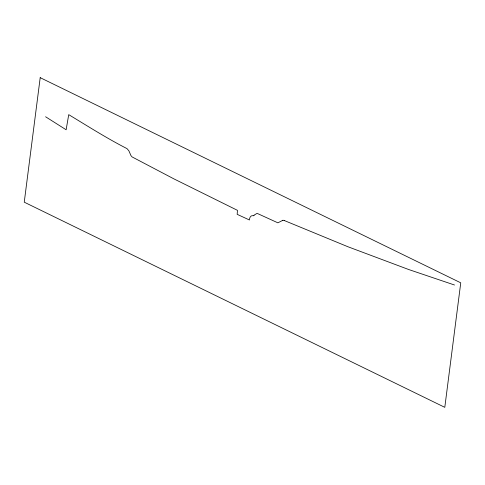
<?xml version="1.0" encoding="UTF-8"?>
<svg xmlns="http://www.w3.org/2000/svg" width="485" height="485" viewBox="0 0 485 485"><rect width="100%" height="100%" fill="white"/><g stroke="black" fill="none" stroke-linecap="round" stroke-linejoin="round"><path stroke-width="0.73" d="M282.852 220.342L282.422 220.499A8.966 6.341 69.5 0 0 282.009 220.73L277.887 222.827L257.414 213.497A2.152 1.522 69.5 0 0 256.88 213.455L255.419 214.34A7.172 5.074 69.5 0 1 255.122 214.54L254.655 214.813A6.59 4.662 69.5 0 0 254.013 215.255M454.506 285.004L408.703 269.527L347.872 246.726L284.307 220.536M45.584 116.758L66.136 129.774L68.724 114.648C87.67 126.112 106.506 138.073 126.142 148.18A5.183 3.668 69.5 0 1 127.215 148.834L128.937 150.944L130.974 155.63L132.084 156.916L173.86 178.856L237.462 210.344L237.159 214.334L249.442 219.984C249.502 217.522 250.775 214.988 253.467 215.764A3.916 2.771 69.5 0 0 253.837 215.443L253.916 215.376A7.069 5.002 69.5 0 1 254.019 215.267M282.834 220.245A5.717 4.044 69.5 0 1 284.301 220.566M40.2 77.661L24.25 202.178L444.8 407.339L460.75 282.822L40.2 77.661"/></g></svg>
